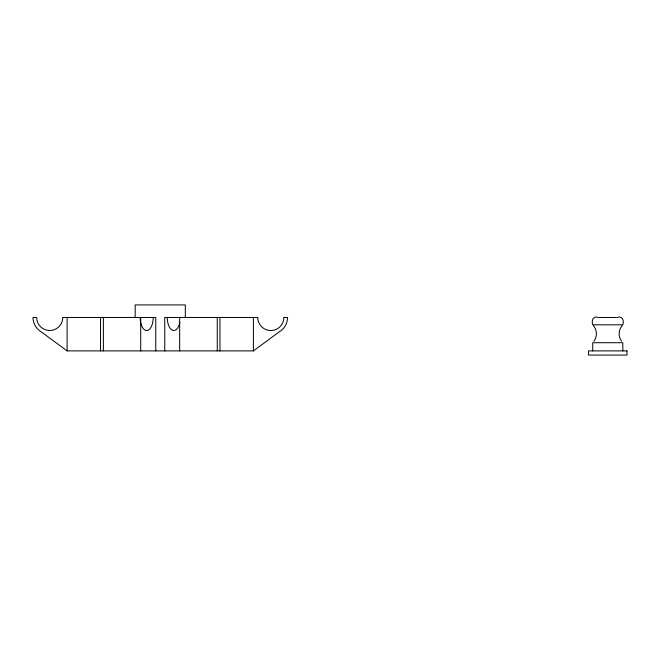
<?xml version="1.0" encoding="UTF-8"?>
<svg xmlns="http://www.w3.org/2000/svg" width="660" height="660" viewBox="0 0 660 660"><rect width="100%" height="100%" fill="white"/><g stroke="black" fill="none" stroke-linecap="round" stroke-linejoin="round"><path stroke-width="0.99" d="M594.008 341.187C597.399 336.633 597.135 329.835 593.398 325.553M622.149 325.553C618.412 329.835 618.148 336.633 621.538 341.187M155.776 350.897L155.776 317.46L62.667 317.46L62.609 319.531A13.06 13.06 0 0 1 36.729 318.796L36.762 317.46L33 317.46A16.715 16.715 0 0 0 41.357 331.939L67.114 350.897L253.399 350.897L279.155 331.939A16.715 16.715 0 0 0 287.512 317.46L283.75 317.46L283.792 318.796A13.06 13.06 0 0 1 257.903 319.531L257.846 317.46L164.752 317.46L164.752 350.897M598.612 317.46C593.307 315.447 591.145 320.372 592.73 324.819L622.817 324.819C624.409 320.372 622.24 315.447 616.935 317.46M599.42 317.46L616.135 317.46M622.817 350.897L622.817 342.705L592.73 342.705L592.73 350.897M253.399 317.46L253.399 350.897M219.962 317.46L219.962 350.897M217.272 317.46L217.272 350.897M185.328 317.46L185.328 304.928L135.185 304.928L135.185 317.46M179.66 317.46L179.66 350.897M140.712 317.46L140.712 350.897M103.381 317.46L103.381 350.897M100.551 317.46L100.551 350.897M67.114 317.46L67.114 350.897M153.227 317.46A13.06 6.534 -90 0 1 146.908 330.512A13.06 6.534 -90 0 1 140.184 318.31M179.842 322.459A13.06 6.534 -90 0 1 172.532 330.272A13.06 6.534 -90 0 1 167.277 317.46M627 350.897L588.547 350.897L588.547 355.072L627 355.072L627 350.897"/></g></svg>
